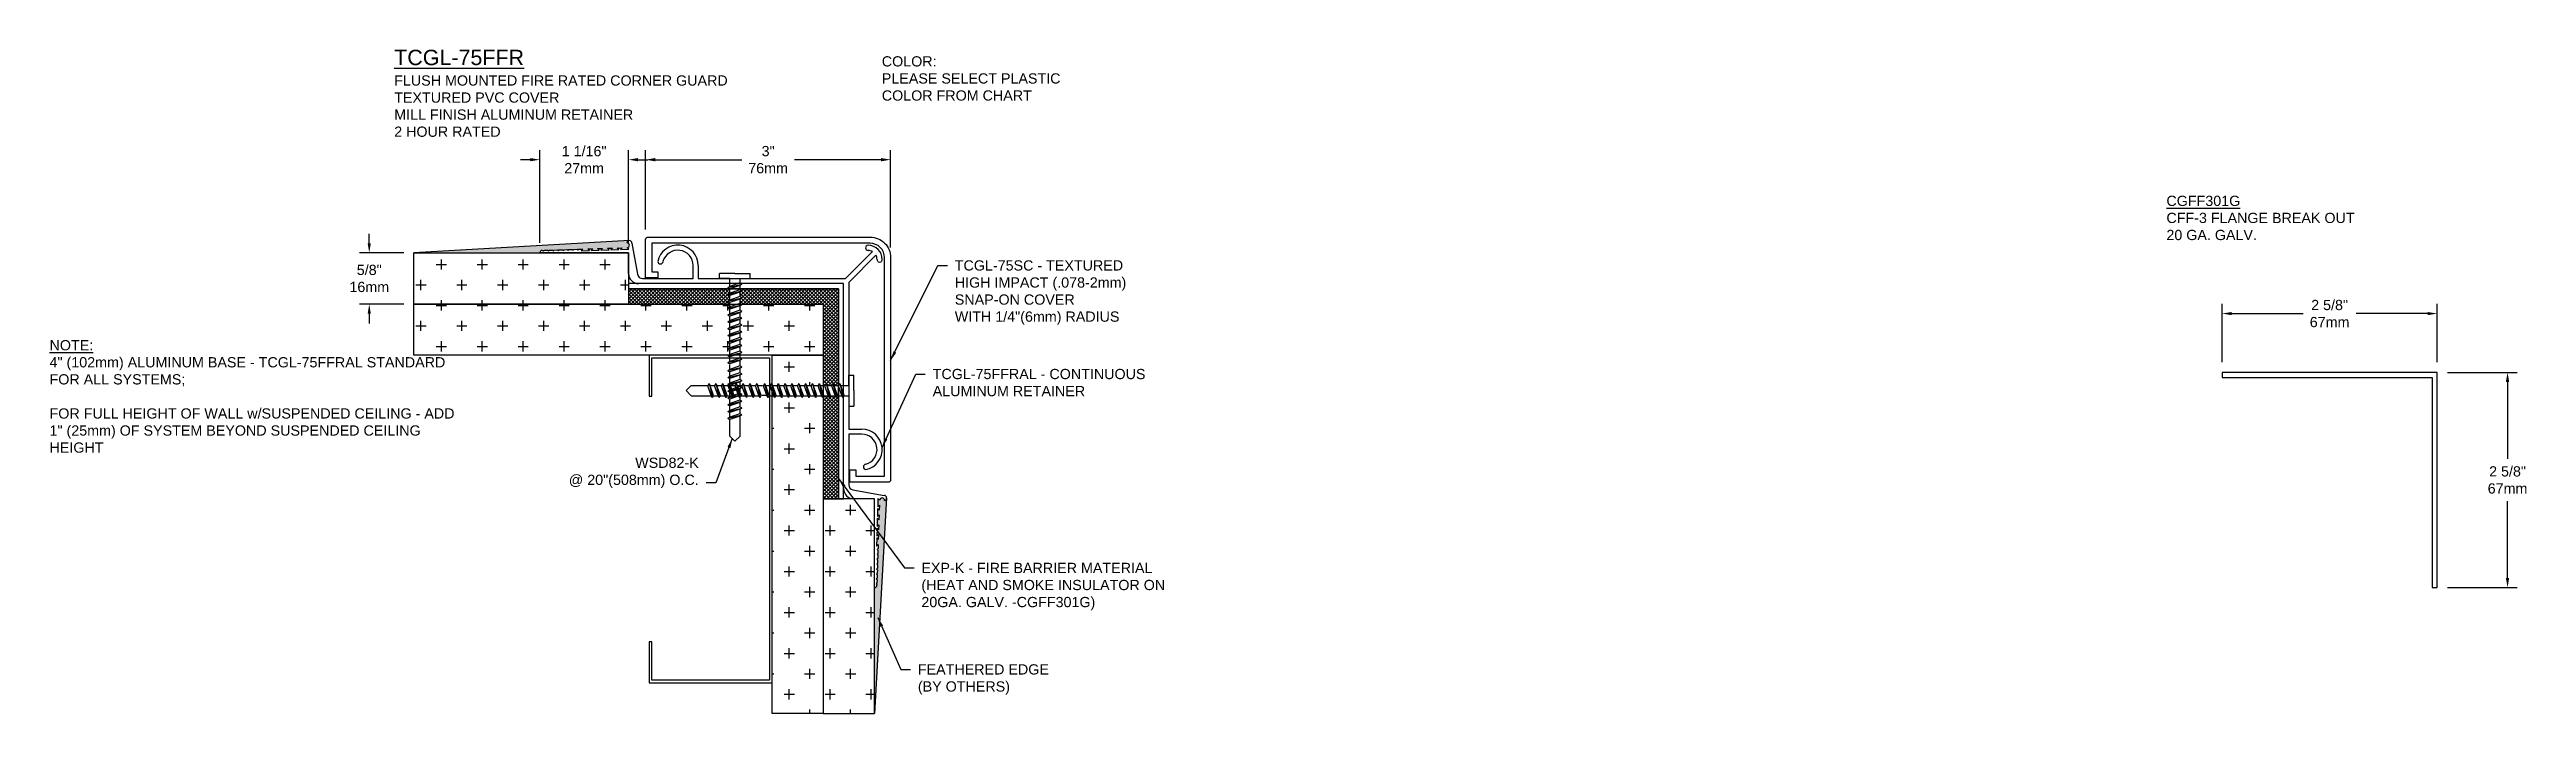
# Model space of a CAD drawing. Header units: inches. Extents: x -3 to 27.3, y 2.3 to 10.4.
import ezdxf

# ---------------------------------------------------------------- set-up
doc = ezdxf.new("R2010")
doc.units = ezdxf.units.IN
doc.header["$MEASUREMENT"] = 0
for name, color, linetype in [('Anchors', 4, 'Continuous'), ('Conditions', 1, 'Continuous'), ('Dimensions', 3, 'Continuous'), ('FireBlanket', 5, 'Continuous'), ('Metals', 7, 'Continuous'), ('Plastics', 31, 'Continuous'), ('Text', 2, 'Continuous')]:
    doc.layers.add(name, color=color, linetype=linetype)
doc.styles.add('Arial', font='arial.ttf', dxfattribs={"height": 0.125})
doc.dimstyles.new('ARIAL', dxfattribs={"dimtxt": 0.1175, "dimasz": 0.1175, "dimexe": 0.1175, "dimexo": 0.125, "dimgap": 0.09, "dimtad": 0, "dimtih": 1, "dimtoh": 1, "dimdec": 4, "dimrnd": 0.0625, "dimzin": 0, "dimdsep": 46, "dimlunit": 4, "dimtxsty": 'Arial', "dimcen": 0.09, "dimadec": 0, "dimazin": 0, "dimtfac": 1, "dimtdec": 4, "dimtofl": 0, "dimtmove": 0, "dimatfit": 3, "dimfxl": 0, "dimfrac": 2, "dimtolj": 1, "dimtzin": 0, "dimarcsym": 0})

# ---------------------------------------------------------------- blocks, each defined once
blk = doc.blocks.new('Cgf301')
for p, q in [((-3.712, 0.375), (-3.712, 0.376)), ((-2.629, 0.375), (-3.712, 0.375)), ((-3.683, 0.406), (-3.676, 0.406)), ((-3.676, 0.406), (-3.666, 0.396)), ((-3.666, 0.396), (-3.656, 0.407)), ((-3.656, 0.407), (-3.616, 0.408)), ((-3.616, 0.408), (-3.606, 0.398)), ((-3.606, 0.398), (-3.596, 0.409)), ((-3.596, 0.409), (-3.556, 0.41)), ((-3.556, 0.41), (-3.546, 0.4)), ((-3.546, 0.4), (-3.536, 0.41)), ((-3.536, 0.41), (-3.496, 0.412)), ((-3.496, 0.412), (-3.486, 0.402)), ((-3.486, 0.402), (-3.476, 0.412)), ((-3.476, 0.412), (-3.436, 0.414)), ((-3.436, 0.414), (-3.426, 0.404)), ((-3.426, 0.404), (-3.416, 0.414)), ((-3.416, 0.414), (-3.376, 0.415)), ((-3.376, 0.415), (-3.366, 0.406)), ((-3.366, 0.406), (-3.356, 0.416)), ((-3.356, 0.416), (-3.316, 0.417)), ((-3.316, 0.417), (-3.306, 0.408)), ((-3.306, 0.408), (-3.296, 0.418)), ((-3.296, 0.418), (-3.256, 0.419)), ((-3.256, 0.419), (-3.246, 0.409)), ((-3.246, 0.409), (-3.236, 0.42)), ((-3.236, 0.42), (-3.186, 0.421)), ((-3.186, 0.421), (-3.206, 0.401)), ((-3.206, 0.401), (-3.106, 0.404)), ((-3.126, 0.423), (-3.066, 0.425)), ((-3.106, 0.404), (-3.126, 0.423)), ((-3.066, 0.425), (-3.086, 0.404)), ((-3.086, 0.404), (-2.986, 0.408)), ((-3.006, 0.427), (-2.946, 0.429)), ((-2.986, 0.408), (-3.006, 0.427)), ((-2.946, 0.429), (-2.966, 0.408)), ((-2.966, 0.408), (-2.866, 0.411)), ((-2.886, 0.431), (-2.826, 0.433)), ((-2.866, 0.411), (-2.886, 0.431)), ((-2.826, 0.433), (-2.846, 0.412)), ((-2.846, 0.412), (-2.746, 0.415)), ((-2.766, 0.434), (-2.706, 0.436)), ((-2.746, 0.415), (-2.766, 0.434)), ((-2.706, 0.436), (-2.726, 0.416)), ((-2.726, 0.416), (-2.626, 0.419)), ((-2.626, 0.419), (-2.646, 0.438)), ((-2.629, 0.125), (-2.629, 0.375)), ((-2.587, 0.494), (-2.52, 0.114)), ((0.351, 0.392), (0.021, 0.062)), ((0.062, 0.015), (0.395, 0.348)), ((-2.353, 0), (-2.504, 0)), ((-2.458, 0.062), (-1.838, 0.062)), ((0, 0), (-2.353, 0)), ((-1.838, 0.062), (-1.838, 0.22)), ((-1.776, 0.22), (-1.776, 0.062)), ((-1.776, 0.062), (0.021, 0.062)), ((0, -2.504), (0, 0)), ((0.062, 0.015), (0.062, -1.776)), ((0.062, -1.776), (0.22, -1.776)), ((0.22, -1.838), (0.062, -1.838)), ((0.062, -1.838), (0.062, -2.458)), ((0.114, -2.52), (0.494, -2.587)), ((0.375, -2.629), (0.125, -2.629)), ((0.375, -3.712), (0.375, -2.629)), ((0.419, -2.626), (0.416, -2.726)), ((0.416, -2.726), (0.436, -2.706)), ((0.438, -2.646), (0.419, -2.626)), ((0.436, -2.706), (0.434, -2.766)), ((0.408, -2.986), (0.404, -3.086)), ((0.411, -2.866), (0.408, -2.966)), ((0.408, -2.966), (0.429, -2.946)), ((0.427, -3.006), (0.408, -2.986)), ((0.431, -2.886), (0.411, -2.866)), ((0.415, -2.746), (0.412, -2.846)), ((0.412, -2.846), (0.433, -2.826)), ((0.434, -2.766), (0.415, -2.746)), ((0.429, -2.946), (0.427, -3.006)), ((0.433, -2.826), (0.431, -2.886)), ((0.404, -3.106), (0.401, -3.206)), ((0.401, -3.206), (0.421, -3.186)), ((0.404, -3.086), (0.425, -3.066)), ((0.423, -3.126), (0.404, -3.106)), ((0.418, -3.296), (0.408, -3.306)), ((0.408, -3.306), (0.417, -3.316)), ((0.42, -3.236), (0.409, -3.246)), ((0.409, -3.246), (0.419, -3.256)), ((0.417, -3.316), (0.416, -3.356)), ((0.419, -3.256), (0.418, -3.296)), ((0.421, -3.186), (0.42, -3.236)), ((0.425, -3.066), (0.423, -3.126)), ((0.409, -3.596), (0.398, -3.606)), ((0.398, -3.606), (0.408, -3.616)), ((0.41, -3.536), (0.4, -3.546)), ((0.4, -3.546), (0.41, -3.556)), ((0.412, -3.476), (0.402, -3.486)), ((0.402, -3.486), (0.412, -3.496)), ((0.414, -3.416), (0.404, -3.426)), ((0.404, -3.426), (0.414, -3.436)), ((0.416, -3.356), (0.406, -3.366)), ((0.406, -3.366), (0.415, -3.376)), ((0.408, -3.616), (0.407, -3.656)), ((0.41, -3.556), (0.409, -3.596)), ((0.412, -3.496), (0.41, -3.536)), ((0.414, -3.436), (0.412, -3.476)), ((0.415, -3.376), (0.414, -3.416)), ((0.376, -3.712), (0.375, -3.712)), ((0.407, -3.656), (0.396, -3.666)), ((0.396, -3.666), (0.406, -3.676)), ((0.406, -3.676), (0.406, -3.683))]:
    blk.add_line(p, q)
for centre, radius, start, end in [((-3.682, 0.376), 0.03, 91.7819, 180), ((-2.618, 0.494), 0.031, 90, 168.7334), ((-2.649, 0.469), 0.031, 274.7051, 88.8959), ((-2.618, 0.494), 0.031, 0, 90), ((-2.026, 0.22), 0.25, 0, 168.463), ((-2.026, 0.22), 0.188, 0, 164.5761), ((0.299, 0.437), 0.0315, 90.2194, 269.7806), ((0.299, 0.296), 0.172, 0, 90), ((0.299, 0.296), 0.109, 61.5232, 90), ((0.299, 0.296), 0.109, 360, 28.4768), ((-2.504, 0.125), 0.125, 180, 269.8997), ((-2.458, 0.125), 0.063, 190, 270), ((-2.239, 0.273), 0.032, 185.363, 354.637), ((0.44, 0.294), 0.0316, 176.0111, 3.9889), ((0.22, -2.026), 0.25, 281.537, 90), ((0.22, -2.026), 0.188, 285.4239, 90), ((0.273, -2.239), 0.032, 95.363, 264.637), ((0.125, -2.504), 0.125, 180, 270), ((0.125, -2.458), 0.063, 180, 260), ((0.469, -2.649), 0.031, 1.1041, 175.2949), ((0.494, -2.618), 0.031, 0, 90), ((0.494, -2.618), 0.031, 281.2666, 0), ((0.376, -3.682), 0.03, 270, 358.2181)]:
    blk.add_arc(centre, radius, start, end)
blk = doc.blocks.new('cg303p')
blk.add_lwpolyline([(-0.177, 0.073, -0.414214), (0.073, -0.177), (0.073, -2.89, -0.414214), (0.042, -2.921), (-0.427, -2.921), (-0.427, -2.771), (-0.352, -2.771), (-0.352, -2.846), (-0.002, -2.846), (-0.002, -0.177, 0.414214), (-0.177, -0.002), (-2.846, -0.001), (-2.846, -0.351), (-2.771, -0.351), (-2.771, -0.426), (-2.921, -0.426), (-2.921, 0.043, -0.414214), (-2.89, 0.074)], format="xyb", close=True)
blk = doc.blocks.new('WSD82')
for p, q in [((-0.001, 0.062), (-0.188, 0.062)), ((-0.188, -0.001), (-0.188, 0.062)), ((-0.001, 0.062), (0.187, 0.062)), ((0.187, -0.001), (0.187, 0.062)), ((-0.063, -0.001), (-0.188, -0.001)), ((-0.087, -0.111), (0.085, -0.07)), ((-0.087, -0.111), (-0.061, -0.097)), ((-0.087, -0.111), (-0.061, -0.126)), ((-0.087, -0.195), (0.085, -0.153)), ((-0.087, -0.195), (-0.061, -0.18)), ((-0.087, -0.195), (-0.061, -0.209)), ((-0.087, -0.278), (0.085, -0.236)), ((-0.087, -0.278), (-0.061, -0.264)), ((-0.087, -0.278), (-0.061, -0.293)), ((-0.063, -0.099), (-0.063, -0.001)), ((-0.063, -0.182), (-0.063, -0.124)), ((-0.063, -0.265), (-0.063, -0.208)), ((-0.063, -0.349), (-0.063, -0.291)), ((0.059, -0.055), (-0.061, -0.097)), ((0.059, -0.084), (-0.061, -0.126)), ((0.059, -0.139), (-0.061, -0.18)), ((0.059, -0.168), (-0.061, -0.209)), ((0.059, -0.222), (-0.061, -0.264)), ((0.059, -0.251), (-0.061, -0.293)), ((0.085, -0.07), (0.059, -0.055)), ((0.085, -0.07), (0.059, -0.084)), ((0.085, -0.153), (0.059, -0.139)), ((0.085, -0.153), (0.059, -0.168)), ((0.085, -0.236), (0.059, -0.222)), ((0.085, -0.236), (0.059, -0.251)), ((0.062, -0.001), (0.187, -0.001)), ((0.062, -0.057), (0.062, -0.001)), ((0.062, -0.14), (0.062, -0.083)), ((0.062, -0.223), (0.062, -0.166)), ((0.062, -0.307), (0.062, -0.25)), ((-0.087, -0.361), (0.085, -0.32)), ((-0.087, -0.361), (-0.061, -0.347)), ((-0.087, -0.361), (-0.061, -0.376)), ((-0.087, -0.445), (0.085, -0.403)), ((-0.087, -0.445), (-0.061, -0.43)), ((-0.087, -0.445), (-0.061, -0.459)), ((-0.087, -0.528), (0.085, -0.486)), ((-0.087, -0.528), (-0.061, -0.514)), ((-0.087, -0.528), (-0.061, -0.543)), ((-0.087, -0.611), (0.085, -0.57)), ((-0.087, -0.611), (-0.061, -0.597)), ((-0.063, -0.432), (-0.063, -0.374)), ((-0.063, -0.515), (-0.063, -0.458)), ((-0.063, -0.599), (-0.063, -0.541)), ((0.059, -0.305), (-0.061, -0.347)), ((0.059, -0.334), (-0.061, -0.376)), ((0.059, -0.389), (-0.061, -0.43)), ((0.059, -0.418), (-0.061, -0.459)), ((0.059, -0.472), (-0.061, -0.514)), ((0.059, -0.501), (-0.061, -0.543)), ((0.059, -0.555), (-0.061, -0.597)), ((0.059, -0.584), (-0.061, -0.626)), ((0.085, -0.32), (0.059, -0.305)), ((0.085, -0.32), (0.059, -0.334)), ((0.085, -0.403), (0.059, -0.389)), ((0.085, -0.403), (0.059, -0.418)), ((0.085, -0.486), (0.059, -0.472)), ((0.085, -0.486), (0.059, -0.501)), ((0.085, -0.57), (0.059, -0.555)), ((0.085, -0.57), (0.059, -0.584)), ((0.062, -0.39), (0.062, -0.333)), ((0.062, -0.473), (0.062, -0.416)), ((0.062, -0.557), (0.062, -0.5)), ((0.062, -0.64), (0.062, -0.583)), ((-0.087, -0.611), (-0.061, -0.626)), ((-0.087, -0.695), (0.085, -0.653)), ((-0.087, -0.695), (-0.061, -0.68)), ((-0.087, -0.695), (-0.061, -0.709)), ((-0.087, -0.778), (0.085, -0.736)), ((-0.087, -0.778), (-0.061, -0.764)), ((-0.087, -0.778), (-0.061, -0.793)), ((-0.087, -0.861), (0.085, -0.82)), ((-0.087, -0.861), (-0.061, -0.847)), ((-0.087, -0.861), (-0.061, -0.876)), ((-0.087, -0.945), (0.085, -0.903)), ((-0.063, -0.682), (-0.063, -0.624)), ((-0.063, -0.765), (-0.063, -0.708)), ((-0.063, -0.849), (-0.063, -0.791)), ((-0.063, -0.932), (-0.063, -0.874)), ((0.059, -0.639), (-0.061, -0.68)), ((0.059, -0.668), (-0.061, -0.709)), ((0.059, -0.722), (-0.061, -0.764)), ((0.059, -0.751), (-0.061, -0.793)), ((0.059, -0.805), (-0.061, -0.847)), ((0.059, -0.834), (-0.061, -0.876)), ((0.059, -0.889), (-0.061, -0.93)), ((0.085, -0.653), (0.059, -0.639)), ((0.085, -0.653), (0.059, -0.668)), ((0.085, -0.736), (0.059, -0.722)), ((0.085, -0.736), (0.059, -0.751)), ((0.085, -0.82), (0.059, -0.805)), ((0.085, -0.82), (0.059, -0.834)), ((0.085, -0.903), (0.059, -0.889)), ((0.085, -0.903), (0.059, -0.918)), ((0.062, -0.723), (0.062, -0.666)), ((0.062, -0.807), (0.062, -0.75)), ((0.062, -0.89), (0.062, -0.833)), ((-0.087, -0.945), (-0.061, -0.93)), ((-0.087, -0.945), (-0.061, -0.959)), ((-0.087, -1.028), (0.085, -0.986)), ((-0.087, -1.028), (-0.061, -1.014)), ((-0.087, -1.028), (-0.061, -1.043)), ((-0.087, -1.125), (0.085, -1.083)), ((-0.087, -1.125), (-0.061, -1.111)), ((-0.087, -1.125), (-0.061, -1.139)), ((-0.087, -1.208), (0.085, -1.167)), ((-0.087, -1.208), (-0.061, -1.194)), ((-0.087, -1.208), (-0.061, -1.223)), ((-0.063, -1.015), (-0.063, -0.958)), ((-0.063, -1.112), (-0.063, -1.054)), ((-0.063, -1.195), (-0.063, -1.138)), ((0.059, -0.918), (-0.061, -0.959)), ((0.059, -0.972), (-0.061, -1.014)), ((0.059, -1.001), (-0.061, -1.043)), ((0.059, -1.069), (-0.061, -1.111)), ((0.059, -1.098), (-0.061, -1.139)), ((0.059, -1.152), (-0.061, -1.194)), ((0.059, -1.181), (-0.061, -1.223)), ((0.085, -0.986), (0.059, -0.972)), ((0.085, -0.986), (0.059, -1.001)), ((0.059, -1.001), (0.059, -1.064)), ((0.085, -1.083), (0.059, -1.069)), ((0.085, -1.083), (0.059, -1.098)), ((0.085, -1.167), (0.059, -1.152)), ((0.085, -1.167), (0.059, -1.181)), ((0.062, -0.973), (0.062, -0.916)), ((0.062, -1.153), (0.062, -1.096)), ((0.062, -1.237), (0.062, -1.18)), ((-0.087, -1.292), (0.085, -1.25)), ((-0.087, -1.292), (-0.061, -1.277)), ((-0.087, -1.292), (-0.061, -1.306)), ((-0.087, -1.375), (0.085, -1.333)), ((-0.087, -1.375), (-0.061, -1.361)), ((-0.087, -1.375), (-0.061, -1.389)), ((-0.087, -1.458), (0.085, -1.417)), ((-0.087, -1.458), (-0.061, -1.444)), ((-0.087, -1.458), (-0.061, -1.473)), ((-0.087, -1.542), (0.085, -1.5)), ((-0.063, -1.279), (-0.063, -1.221)), ((-0.063, -1.362), (-0.063, -1.304)), ((-0.063, -1.445), (-0.063, -1.388)), ((-0.063, -1.529), (-0.063, -1.471)), ((0.059, -1.236), (-0.061, -1.277)), ((0.059, -1.264), (-0.061, -1.306)), ((0.059, -1.319), (-0.061, -1.361)), ((0.059, -1.348), (-0.061, -1.389)), ((0.059, -1.402), (-0.061, -1.444)), ((0.059, -1.431), (-0.061, -1.473)), ((0.059, -1.486), (-0.061, -1.527)), ((0.085, -1.25), (0.059, -1.236)), ((0.085, -1.25), (0.059, -1.264)), ((0.085, -1.333), (0.059, -1.319)), ((0.085, -1.333), (0.059, -1.348)), ((0.085, -1.417), (0.059, -1.402)), ((0.085, -1.417), (0.059, -1.431)), ((0.085, -1.5), (0.059, -1.486)), ((0.085, -1.5), (0.059, -1.514)), ((0.062, -1.32), (0.062, -1.263)), ((0.062, -1.403), (0.062, -1.346)), ((0.062, -1.487), (0.062, -1.43)), ((-0.087, -1.542), (-0.061, -1.527)), ((-0.087, -1.542), (-0.061, -1.556)), ((-0.087, -1.625), (0.085, -1.583)), ((-0.087, -1.625), (-0.061, -1.611)), ((-0.087, -1.625), (-0.061, -1.639)), ((-0.087, -1.708), (0.085, -1.667)), ((-0.087, -1.708), (-0.061, -1.694)), ((-0.087, -1.708), (-0.061, -1.723)), ((-0.063, -1.612), (-0.063, -1.554)), ((-0.063, -1.695), (-0.063, -1.638)), ((-0.063, -1.771), (-0.063, -1.723)), ((-0.063, -1.926), (-0.063, -1.771)), ((0.059, -1.514), (-0.061, -1.556)), ((0.059, -1.569), (-0.061, -1.611)), ((0.059, -1.598), (-0.061, -1.639)), ((0.059, -1.652), (-0.061, -1.694)), ((0.059, -1.681), (-0.061, -1.723)), ((0.085, -1.583), (0.059, -1.569)), ((0.085, -1.583), (0.059, -1.598)), ((0.085, -1.667), (0.059, -1.652)), ((0.085, -1.667), (0.059, -1.681)), ((0.062, -1.57), (0.062, -1.513)), ((0.062, -1.653), (0.062, -1.596)), ((0.062, -1.926), (0.062, -1.68)), ((-0.001, -1.989), (-0.063, -1.926)), ((-0.001, -1.989), (0.062, -1.926))]:
    blk.add_line(p, q)
blk = doc.blocks.new('*D4')
at = {"layer": 'Defpoints', "color": 0}
for p in [(0.932, 7.891), (1.478, 7.891), (1.478, 7.266)]:
    blk.add_point(p, dxfattribs=at)
at = {"layer": 'Dimensions', "color": 0, "lineweight": -2}
for p, q in [((1.353, 7.891), (0.814, 7.891)), ((0.932, 8.009), (0.932, 8.126)), ((1.353, 7.266), (0.814, 7.266)), ((0.932, 7.149), (0.932, 7.031))]:
    blk.add_line(p, q, dxfattribs=at)
at = {"layer": 'Dimensions', "color": 0}
for points in [[(0.912, 8.009), (0.951, 8.009), (0.932, 7.891)], [(0.912, 7.149), (0.951, 7.149), (0.932, 7.266)]]:
    blk.add_solid(points, dxfattribs=at)
at = {"layer": 'Dimensions', "color": 0, "insert": (0.932, 7.579), "char_height": 0.125, "attachment_point": 5, "style": 'Arial'}
blk.add_mtext('\\A1;5/8"\\P16mm', dxfattribs=at)
blk = doc.blocks.new('*D5')
at = {"layer": 'Defpoints', "color": 0}
for p in [(7.302, 9.03), (4.308, 8.054), (7.302, 7.834)]:
    blk.add_point(p, dxfattribs=at)
at = {"layer": 'Dimensions', "color": 0, "lineweight": -2}
for p, q in [((4.308, 8.179), (4.308, 9.148)), ((7.302, 7.959), (7.302, 9.148)), ((4.425, 9.03), (5.482, 9.03)), ((7.184, 9.03), (6.128, 9.03))]:
    blk.add_line(p, q, dxfattribs=at)
at = {"layer": 'Dimensions', "color": 0}
for points in [[(4.425, 9.05), (4.425, 9.01), (4.308, 9.03)], [(7.184, 9.05), (7.184, 9.01), (7.302, 9.03)]]:
    blk.add_solid(points, dxfattribs=at)
at = {"layer": 'Dimensions', "color": 0, "insert": (5.805, 9.03), "char_height": 0.125, "attachment_point": 5, "style": 'Arial'}
blk.add_mtext('\\A1;3"\\P76mm', dxfattribs=at)
blk = doc.blocks.new('*D6')
at = {"layer": 'Defpoints', "color": 0}
for p in [(3.016, 9.03), (3.016, 7.891), (4.099, 7.891)]:
    blk.add_point(p, dxfattribs=at)
at = {"layer": 'Dimensions', "color": 0, "lineweight": -2}
for p, q in [((3.016, 8.016), (3.016, 9.148)), ((4.099, 8.016), (4.099, 9.148)), ((2.898, 9.03), (2.781, 9.03)), ((4.216, 9.03), (4.334, 9.03))]:
    blk.add_line(p, q, dxfattribs=at)
at = {"layer": 'Dimensions', "color": 0}
for points in [[(2.898, 9.05), (2.898, 9.01), (3.016, 9.03)], [(4.216, 9.05), (4.216, 9.01), (4.099, 9.03)]]:
    blk.add_solid(points, dxfattribs=at)
at = {"layer": 'Dimensions', "color": 0, "insert": (3.557, 9.03), "char_height": 0.125, "attachment_point": 5, "style": 'Arial'}
blk.add_mtext('\\A1;1 1/16"\\P27mm', dxfattribs=at)
blk = doc.blocks.new('*D7')
at = {"layer": 'Defpoints', "color": 0}
for p in [(26.197, 6.432), (26.197, 3.803), (27.056, 3.803)]:
    blk.add_point(p, dxfattribs=at)
at = {"layer": 'Dimensions', "color": 0, "lineweight": -2}
for p, q in [((26.322, 6.432), (27.174, 6.432)), ((27.056, 6.315), (27.056, 5.377)), ((27.056, 3.921), (27.056, 4.859)), ((26.322, 3.803), (27.174, 3.803))]:
    blk.add_line(p, q, dxfattribs=at)
at = {"layer": 'Dimensions', "color": 0}
for points in [[(27.036, 6.315), (27.076, 6.315), (27.056, 6.432)], [(27.036, 3.921), (27.076, 3.921), (27.056, 3.803)]]:
    blk.add_solid(points, dxfattribs=at)
at = {"layer": 'Dimensions', "color": 0, "insert": (27.056, 5.118), "char_height": 0.125, "attachment_point": 5, "style": 'Arial'}
blk.add_mtext('\\A1;2 5/8"\\P67mm', dxfattribs=at)
blk = doc.blocks.new('*D8')
at = {"layer": 'Defpoints', "color": 0}
for p in [(23.568, 7.15), (23.568, 6.432), (26.197, 6.432)]:
    blk.add_point(p, dxfattribs=at)
at = {"layer": 'Dimensions', "color": 0, "lineweight": -2}
for p, q in [((23.568, 6.557), (23.568, 7.268)), ((26.197, 6.557), (26.197, 7.268)), ((23.686, 7.15), (24.559, 7.15)), ((26.079, 7.15), (25.206, 7.15))]:
    blk.add_line(p, q, dxfattribs=at)
at = {"layer": 'Dimensions', "color": 0}
for points in [[(23.686, 7.17), (23.686, 7.131), (23.568, 7.15)], [(26.079, 7.17), (26.079, 7.131), (26.197, 7.15)]]:
    blk.add_solid(points, dxfattribs=at)
at = {"layer": 'Dimensions', "color": 0, "insert": (24.882, 7.15), "char_height": 0.125, "attachment_point": 5, "style": 'Arial'}
blk.add_mtext('\\A1;2 5/8"\\P67mm', dxfattribs=at)

msp = doc.modelspace()

# ---------------------------------------------------------------- hatches: boundary and pattern name
at = {"layer": 'Conditions'}
h = msp.add_hatch(color=256, dxfattribs=at)
h.paths.add_polyline_path([(4.07948, 8.0163, -0.32593345), (4.10636, 8.04104), (1.47778, 7.89125), (3.01588, 7.89125), (3.01588, 7.89216, -0.40513361), (3.04495, 7.92215), (3.05174, 7.92236), (3.06145, 7.91266), (3.07177, 7.92298), (3.11174, 7.92423), (3.12145, 7.91452), (3.13177, 7.92485), (3.17174, 7.92609), (3.18145, 7.91639), (3.19177, 7.92672), (3.23174, 7.92796), (3.24145, 7.91826), (3.25177, 7.92858), (3.29174, 7.92983), (3.30145, 7.92012), (3.31177, 7.93045), (3.35174, 7.93169), (3.36145, 7.92199), (3.37177, 7.93232), (3.41174, 7.93356), (3.42145, 7.92386), (3.43177, 7.93418), (3.47174, 7.93543), (3.48145, 7.92572), (3.49177, 7.93605), (3.54145, 7.9376), (3.52145, 7.91696), (3.62145, 7.92007), (3.60145, 7.93946), (3.66145, 7.94133), (3.64145, 7.9207), (3.74145, 7.92381), (3.72145, 7.9432), (3.78145, 7.94506), (3.76145, 7.92443), (3.86145, 7.92754), (3.84145, 7.94693), (3.90145, 7.9488), (3.88145, 7.92816), (3.98145, 7.93127), (3.96145, 7.95066), (4.02145, 7.95253), (4.00145, 7.9319), (4.10145, 7.93501), (4.08143, 7.95441, 0.95054813)])
h.paths.add_polyline_path([(7.25257, 4.89483, -0.32593345), (7.22783, 4.86795, 0.95054813), (7.16594, 4.8699), (7.14654, 4.88992), (7.14343, 4.78992), (7.16406, 4.80992), (7.16219, 4.74992), (7.1428, 4.76992), (7.13969, 4.66992), (7.16033, 4.68992), (7.15846, 4.62992), (7.13907, 4.64992), (7.13596, 4.54992), (7.15659, 4.56992), (7.15473, 4.50992), (7.13534, 4.52992), (7.13223, 4.42992), (7.15286, 4.44992), (7.15099, 4.38992), (7.13161, 4.40992), (7.12849, 4.30992), (7.14913, 4.32992), (7.14758, 4.28024), (7.13725, 4.26992), (7.14696, 4.26021), (7.14571, 4.22024), (7.13539, 4.20992), (7.14509, 4.20021), (7.14385, 4.16024), (7.13352, 4.14992), (7.14322, 4.14021), (7.14198, 4.10024), (7.13165, 4.08992), (7.14136, 4.08021), (7.14011, 4.04024), (7.12979, 4.02992), (7.13949, 4.02021), (7.13825, 3.98024), (7.12792, 3.96992), (7.13762, 3.96021), (7.13638, 3.92024), (7.12605, 3.90992), (7.13576, 3.90021), (7.13451, 3.86024), (7.12419, 3.84992), (7.13389, 3.84021), (7.13368, 3.83342, -0.40513361), (7.10369, 3.80435), (7.10278, 3.80435), (7.10278, 2.26625)])
h = msp.add_hatch(dxfattribs=at)
h.set_pattern_fill('CROSS', color=256, style=0)
h.paths.add_polyline_path([(6.47778, 4.88738), (6.47778, 6.14448), (6.46588, 6.123), (6.45272, 6.14678), (6.39571, 6.14678), (6.38255, 6.123), (6.36939, 6.14678), (6.31238, 6.14678), (6.29922, 6.123), (6.28605, 6.14678), (6.22905, 6.14678), (6.21588, 6.123), (6.20272, 6.14678), (6.14571, 6.14678), (6.13255, 6.123), (6.11939, 6.14678), (6.06238, 6.14678), (6.04922, 6.123), (6.03605, 6.14678), (5.97905, 6.14678), (5.96588, 6.123), (5.95272, 6.14678), (5.89571, 6.14678), (5.88255, 6.123), (5.86939, 6.14678), (5.85278, 6.14678), (5.85278, 2.26625), (6.47778, 2.26625)])
h.paths.add_polyline_path([(7.10278, 4.88738), (6.47778, 4.88738), (6.47778, 2.26625), (7.10278, 2.26625)])
h.paths.add_polyline_path([(6.47778, 6.64125), (5.85278, 6.64125), (5.85278, 6.27352), (5.85374, 6.27178), (5.91136, 6.27178), (5.92422, 6.295), (5.93707, 6.27178), (5.9947, 6.27178), (6.00755, 6.295), (6.0204, 6.27178), (6.07803, 6.27178), (6.09088, 6.295), (6.10374, 6.27178), (6.16136, 6.27178), (6.17422, 6.295), (6.18707, 6.27178), (6.2447, 6.27178), (6.25755, 6.295), (6.2704, 6.27178), (6.32803, 6.27178), (6.34088, 6.295), (6.35374, 6.27178), (6.41136, 6.27178), (6.42422, 6.295), (6.43707, 6.27178), (6.47778, 6.27178)])
h.paths.add_polyline_path([(6.47778, 7.26625), (5.47656, 7.26625), (5.48468, 7.26175), (5.4609, 7.24858), (5.4609, 7.19158), (5.48468, 7.17841), (5.4609, 7.16525), (5.4609, 7.10825), (5.48468, 7.09508), (5.4609, 7.08192), (5.4609, 7.02491), (5.48468, 7.01175), (5.4609, 6.99858), (5.4609, 6.94158), (5.48468, 6.92841), (5.4609, 6.91525), (5.4609, 6.85825), (5.48468, 6.84508), (5.4609, 6.83192), (5.4609, 6.77491), (5.48468, 6.76175), (5.4609, 6.74858), (5.4609, 6.69158), (5.48468, 6.67841), (5.4609, 6.66525), (5.4609, 6.64125), (6.47778, 6.64125)])
h.paths.add_polyline_path([(5.3359, 7.04056), (5.31268, 7.05341), (5.3359, 7.06627), (5.3359, 7.1239), (5.31268, 7.13675), (5.3359, 7.1496), (5.3359, 7.20723), (5.31268, 7.22008), (5.3359, 7.23293), (5.3359, 7.26625), (4.09891, 7.26625), (1.47778, 7.26625), (1.47778, 6.64125), (5.3208, 6.64125), (5.3359, 6.6496), (5.3359, 6.70723), (5.31268, 6.72008), (5.3359, 6.73293), (5.3359, 6.79056), (5.31268, 6.80341), (5.3359, 6.81627), (5.3359, 6.8739), (5.31268, 6.88675), (5.3359, 6.8996), (5.3359, 6.95723), (5.31268, 6.97008), (5.3359, 6.98293)])
h.paths.add_polyline_path([(4.09891, 7.89125), (1.47778, 7.89125), (1.47778, 7.26625), (4.09891, 7.26625), (4.09891, 7.45375), (4.09891, 7.51625)])
at = {"layer": 'FireBlanket'}
h = msp.add_hatch(dxfattribs=at)
h.set_pattern_fill('ANSI37', color=256, scale=0.25, style=0)
h.paths.add_polyline_path([(6.47778, 4.88738), (6.66528, 4.88738), (6.66528, 6.14678), (6.65067, 6.14678), (6.6375, 6.123), (6.62434, 6.14678), (6.56733, 6.14678), (6.55417, 6.123), (6.541, 6.14678), (6.484, 6.14678), (6.47778, 6.13554)])
h.paths.add_polyline_path([(6.66528, 7.45375), (5.4609, 7.45375), (5.4609, 7.43914), (5.48468, 7.42597), (5.4609, 7.41281), (5.4609, 7.3558), (5.48468, 7.34264), (5.4609, 7.32947), (5.4609, 7.27247), (5.47214, 7.26625), (6.47778, 7.26625), (6.47778, 6.27178), (6.49965, 6.27178), (6.5125, 6.295), (6.52535, 6.27178), (6.58298, 6.27178), (6.59583, 6.295), (6.60869, 6.27178), (6.66528, 6.27178)])
h.paths.add_polyline_path([(4.09891, 7.45375), (4.09891, 7.26625), (5.3359, 7.26625), (5.3359, 7.28812), (5.31268, 7.30097), (5.3359, 7.31382), (5.3359, 7.37145), (5.31268, 7.3843), (5.3359, 7.39716), (5.3359, 7.45375)])

# ---------------------------------------------------------------- linework, layer by layer
at = {"layer": 'Conditions'}
for points in [[(4.10988, 8.04125), (1.47778, 7.89125)], [(1.47778, 7.26625), (1.47778, 7.89125), (4.09891, 7.89125), (4.09891, 7.26625), (1.47778, 7.26625)], [(1.47778, 7.26625), (6.47778, 7.26625), (6.47778, 6.64125), (1.47778, 6.64125), (1.47778, 7.26625)], [(6.47778, 6.64125), (6.47778, 6.26625), (6.47778, 2.26625), (5.85278, 2.26625), (5.85278, 6.64125), (6.47778, 6.64125)], [(6.47778, 2.26625), (7.10278, 2.26625), (7.10278, 4.88738), (6.47778, 4.88738), (6.47778, 2.26625)], [(7.25278, 4.89835), (7.10278, 2.26625)]]:
    msp.add_lwpolyline(points, dxfattribs=at)
msp.add_lwpolyline([(4.35278, 3.14125), (4.35278, 2.64125), (5.85278, 2.64125), (5.85278, 6.64125), (4.35278, 6.64125), (4.35278, 6.14125), (4.38403, 6.14125), (4.38403, 6.61), (5.82153, 6.61), (5.82153, 2.6725), (4.38403, 2.6725), (4.38403, 3.14125)], close=True, dxfattribs=at)
at = {"layer": 'FireBlanket'}
msp.add_lwpolyline([(4.09891, 7.45375), (4.09891, 7.26625), (6.47778, 7.26625), (6.47778, 4.88738), (6.66528, 4.88738), (6.66528, 7.45375), (4.09891, 7.45375)], dxfattribs=at)
at = {"layer": 'Metals'}
for points in [[(4.09891, 7.45375), (6.66528, 7.45375), (6.66528, 4.88738), (6.72778, 4.88738), (6.72778, 7.51625), (4.09891, 7.51625)], [(23.56805, 6.36954), (26.13441, 6.36954), (26.13441, 3.80318), (26.19691, 3.80318), (26.19691, 6.43204), (23.56805, 6.43204)]]:
    msp.add_lwpolyline(points, close=True, dxfattribs=at)

# ---------------------------------------------------------------- block references
at = {"layer": 'Anchors'}
msp.add_blockref('WSD82', (5.39939, 7.57912), dxfattribs=at)
at = {"layer": 'Anchors', "rotation": 270}
msp.add_blockref('WSD82', (6.79065, 6.20829), dxfattribs=at)
at = {"layer": 'Metals'}
msp.add_blockref('Cgf301', (6.72778, 7.51625), dxfattribs=at)
at = {"layer": 'Plastics'}
msp.add_blockref('cg303p', (7.22874, 8.01121), dxfattribs=at)

# ---------------------------------------------------------------- texts
at = {"layer": 'Text', "attachment_point": 1, "style": 'Arial'}
for s, insert, char_height, width in [('{\\LTCGL-75FFR\\P}{\\H0.12500625;FLUSH MOUNTED FIRE RATED CORNER GUARD\\PTEXTURED PVC COVER\\PMILL FINISH ALUMINUM RETAINER\\P2 HOUR RATED}', (1.23666, 10.37238), 0.1875, 6.125), ('COLOR:{\\L                             %%U\\P}PLEASE SELECT PLASTIC\\PCOLOR FROM CHART', (7.19375, 10.29339), 0.125, 4), ('{\\LCGFF301G\\P}CFF-3 FLANGE BREAK OUT\\P20 GA. GALV.', (22.88825, 8.5897), 0.125, 3.3125), ('{\\LNOTE:\\P}4" (102mm) ALUMINUM BASE - TCGL-75FFRAL STANDARD FOR ALL SYSTEMS;\\P\\PFOR FULL HEIGHT OF WALL w/SUSPENDED CEILING - ADD 1" (25mm) OF SYSTEM BEYOND SUSPENDED CEILING HEIGHT', (-2.97424, 6.82646), 0.125, 4.986207)]:
    msp.add_mtext(s, dxfattribs=dict(at, insert=insert, char_height=char_height, width=width))
at = {"layer": 'Text', "char_height": 0.125, "style": 'Arial'}
for s, insert, attachment_point in [('TCGL-75SC - TEXTURED\\PHIGH IMPACT (.078-2mm)\\PSNAP-ON COVER\\PWITH 1/4"(6mm) RADIUS', (8.08558, 7.80094), 1), ('TCGL-75FFRAL - CONTINUOUS\\PALUMINUM RETAINER', (7.81559, 6.47453), 1), ('WSD82-K\\P@ 20"(508mm) O.C.', (4.95727, 5.01983), 9), ('EXP-K - FIRE BARRIER MATERIAL\\P(HEAT AND SMOKE INSULATOR ON\\P20GA. GALV. -CGFF301G)', (7.67732, 4.10616), 1), ('\\A1;FEATHERED EDGE\\P(BY OTHERS)', (7.63443, 2.86673), 1)]:
    msp.add_mtext(s, dxfattribs=dict(at, insert=insert, attachment_point=attachment_point))

# ---------------------------------------------------------------- dimensions: what is measured, and where the dimension line sits
at = {"layer": 'Dimensions'}
for base, p1, p2, text, picture, middle in [((3.01588, 9.03005), (4.09891, 7.89125), (3.01588, 7.89125), '<>\\P27mm', '*D6', (3.5574, 9.03005)), ((7.30193, 9.03005), (4.30752, 8.05397), (7.30193, 7.83447), '<>\\P76mm', '*D5', (5.80472, 9.03005)), ((23.56805, 7.15017), (26.19691, 6.43204), (23.56805, 6.43204), '<>\\P67mm', '*D8', (24.88248, 7.15017))]:
    dim = msp.add_linear_dim(base=base, p1=p1, p2=p2, text=text, dimstyle='ARIAL', dxfattribs=at)
    dim.commit()
    dim.dimension.update_dxf_attribs({"geometry": picture, "text_midpoint": middle})
for base, p1, p2, text, picture, middle in [((0.93189, 7.89125), (1.47778, 7.26625), (1.47778, 7.89125), '<>\\P16mm', '*D4', (0.93189, 7.57875)), ((27.05608, 3.80318), (26.19691, 6.43204), (26.19691, 3.80318), '<>\\P67mm', '*D7', (27.05608, 5.11761))]:
    dim = msp.add_linear_dim(base=base, p1=p1, p2=p2, angle=90, text=text, dimstyle='ARIAL', dxfattribs=at)
    dim.commit()
    dim.dimension.update_dxf_attribs({"geometry": picture, "text_midpoint": middle})

# ---------------------------------------------------------------- leaders
at = {"layer": 'Text', "annotation_type": 0, "has_hookline": 1}
for points, hookline_direction, text_width in [([(7.3017, 6.57701), (7.87808, 7.73844), (7.99558, 7.73844)], 0, 2.07538), ([(7.19651, 5.51535), (7.60809, 6.41203), (7.72559, 6.41203)], 0, 2.58697), ([(5.36715, 5.62412), (5.16477, 5.08233), (5.04727, 5.08233)], 1, 1.56344), ([(6.66528, 5.13457), (7.46982, 4.04366), (7.58732, 4.04366)], 0, 2.95379), ([(7.14459, 3.43871), (7.42693, 2.80423), (7.54443, 2.80423)], 0, 1.57725)]:
    msp.add_leader(points, dimstyle='ARIAL', dxfattribs=dict(at, hookline_direction=hookline_direction, text_width=text_width))

doc.saveas('drawing.dxf')
